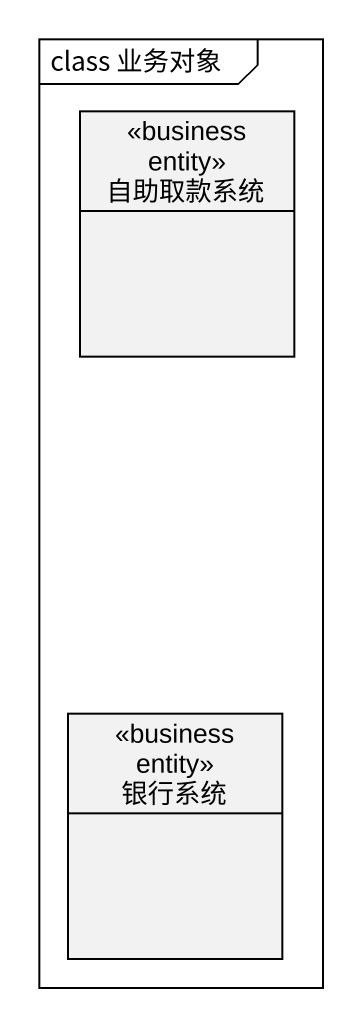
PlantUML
@startuml
mainframe class 业务对象
hide circle
hide empty members
class 自助取款系统 <<business entity>>
class 银行系统 <<business entity>>
@enduml
